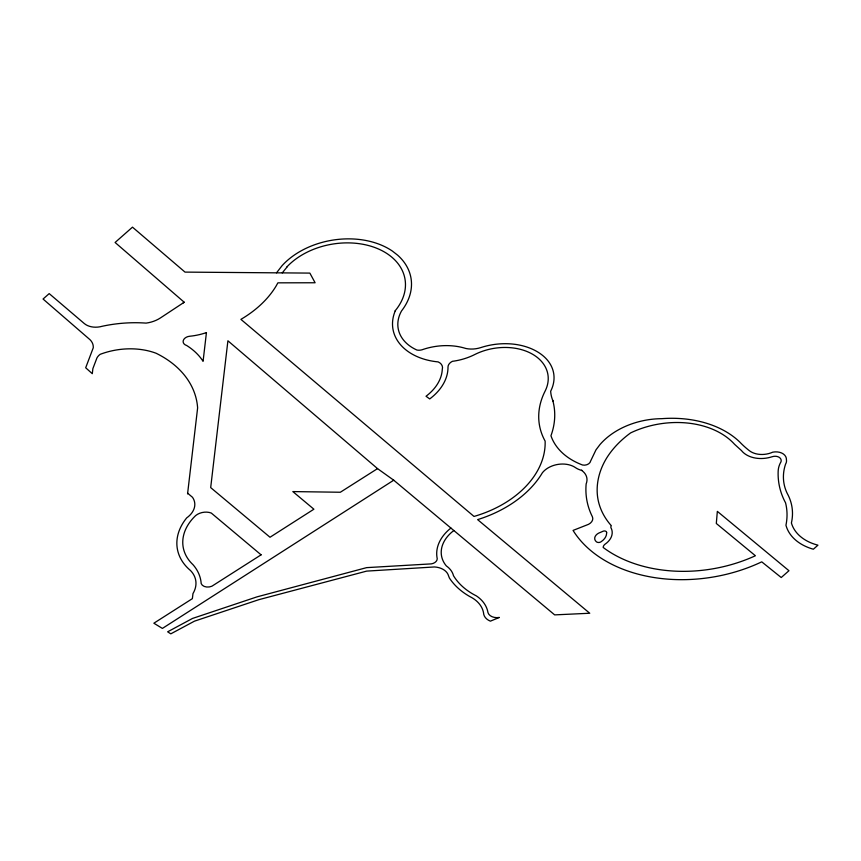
<?xml version="1.0" encoding="UTF-8"?>
<svg xmlns="http://www.w3.org/2000/svg" width="861" height="861" viewBox="0 0 861 861"><rect width="100%" height="100%" fill="white"/><g stroke="black" fill="none" stroke-linecap="round" stroke-linejoin="round"><path stroke-width="1.29" d="M187.569 493.891L197.621 407.91A111.499 78.706 -9.4 0 0 156.067 353.236A61.12 43.147 -9.4 0 0 100.156 354.334A12.646 8.933 -9.4 0 0 96.916 358.004L92.87 368.637L92.299 373.706L85.691 367.765L93.279 347.726A19.276 13.604 -9.4 0 0 90.007 339.697L43.05 299.025L49.195 293.612L84.27 323.521A16.811 11.871 -9.4 0 0 102.125 326.287A111.618 78.792 -9.4 0 1 146.058 323.112A25.905 18.285 -9.4 0 0 160.501 317.892L184.222 302.243L115.094 242.479L132.486 227.153L185.018 272.108L309.852 273.098L315.115 282.763L277.888 282.839L276.144 285.97A105.742 74.638 -9.4 0 1 240.908 319.366L474.002 516.439A99.112 69.956 -9.4 0 0 545.121 441.09A99.23 70.042 -9.4 0 1 545.078 391.163A49.088 34.644 -9.4 0 0 531.119 353.43A49.088 34.644 -9.4 0 0 475.272 354.269A51.057 36.033 -9.4 0 1 452.423 361.319A8.675 6.124 -9.4 0 0 448 367.098A57.967 40.919 -9.4 0 1 429.725 398.934L426.034 396.254A51.843 36.593 -9.4 0 0 442.285 369.337A10.687 7.545 -9.4 0 0 438.152 361.9A60.453 42.673 -9.4 0 1 395.221 310.939M276.521 272.84L281.999 265.758A71.689 50.605 -9.4 0 1 392.39 251.078L397.696 255.222A71.42 50.412 -9.4 0 1 401.549 310.918A47.742 33.697 -9.4 0 0 416.896 350.04A8.287 5.855 -9.4 0 0 423.332 349.34A52.521 37.066 -9.4 0 1 465.79 348.468A21.374 15.089 -9.4 0 0 480.815 347.586A56.342 39.778 -9.4 0 1 543.442 356.12A52.327 36.937 -9.4 0 1 550.674 391.206A55.222 38.982 -9.4 0 0 552.751 400.354L553.096 401.151M282.268 272.883L287.154 266.856M582.068 470.418L581.455 470.278A18.748 13.238 -9.4 0 1 575.557 467.684A21.008 14.831 -9.4 0 0 542.398 472.743A107.302 75.746 -9.4 0 1 477.618 519.624L589.731 613.247L554.656 614.883L393.725 480.201L162.395 628.422L153.861 623.213L192.369 598.653L192.982 593.552A34.3 24.205 -9.4 0 0 190.518 570.542A65.092 45.945 -9.4 0 1 186.708 517.87A23.893 16.865 -9.4 0 0 192.498 497.292L187.644 493.213M377.538 468.621L340.343 492.244L292.837 491.588L313.888 509.206L270.01 537.253L210.687 487.606L227.907 340.784L377.538 468.621L393.725 480.201M183.253 302.846L184.222 302.243M287.004 266.792A65.963 46.569 -9.4 0 1 376.978 248.355A65.963 46.569 -9.4 0 1 395.081 310.886M581.455 470.278A20.126 14.206 -9.4 0 1 586.158 483.904A119.83 84.582 -9.4 0 0 592.325 516.622A8.804 6.221 -9.4 0 1 586.427 525.156L573.06 530.419A135.435 95.603 -9.4 0 0 761.748 561.846L781.228 577.527L788.956 570.714L717.342 511.369L716.309 523.477L755.398 555.743A124.963 88.209 -9.4 0 1 603.174 547.456A6.328 4.466 -9.4 0 1 604.896 544.313A20.244 14.293 -9.4 0 0 611.375 528.568A4.327 3.057 -9.4 0 1 611.321 525.705A102.513 72.356 -9.4 0 1 598.955 503.491C594.23 486.551 599.159 468.298 609.19 454.231A102.513 72.356 -9.4 0 1 630.607 432.911A77.964 55.029 -9.4 0 1 734.573 444.308L741.504 450.604A25.475 17.984 -9.4 0 0 772.113 456.739A6.888 4.865 -9.4 0 1 778.914 457.169A6.888 4.865 -9.4 0 1 781.024 461.711A34.451 24.323 -9.4 0 0 778.172 470.989A120.497 85.056 -9.4 0 0 785.544 502.792A97.95 69.138 -9.4 0 1 785.953 525.221A52.08 36.765 -9.4 0 0 813.354 549.221L817.95 545.174A48.205 34.02 -9.4 0 1 791.41 522.961A81.16 57.289 -9.4 0 0 787.298 493.547A74.143 52.338 -9.4 0 1 785.587 464.09A10.999 7.76 -9.4 0 0 786.427 459.806A11.946 8.427 -9.4 0 0 772.758 452.165A19.243 13.582 -9.4 0 1 749.296 450.647A127.094 89.716 -9.4 0 1 739.814 442.08A95.937 67.718 -9.4 0 0 661.765 418.672A66.308 46.806 -9.4 0 0 599.966 444.588L595.973 449.862L590.635 461.022A5.876 4.144 -9.4 0 1 582.617 465.026A73.034 51.552 -9.4 0 1 550.954 435.741A110.359 77.899 -9.4 0 0 552.751 400.354M453.865 530.527A40.015 28.252 -9.4 0 0 446.342 565.925A28.919 20.416 -9.4 0 1 453.499 575.729A78.825 55.642 -9.4 0 0 476.434 595.93A43.254 30.533 -9.4 0 1 487.972 612.634A10.429 7.362 -9.4 0 0 499.326 617.445L490.393 621.158A15.649 11.042 -9.4 0 1 483.516 612.72A37.41 26.411 -9.4 0 0 469.966 596.651A84.97 59.979 -9.4 0 1 449.42 578.043L448.613 575.998A17.984 12.7 -9.4 0 0 434.428 566.958L366.668 571.112L258.806 599.687L194.457 621.158L170.801 633.847L167.637 631.813L192.477 618.456L257.041 596.856L366.625 567.636L431.286 563.88A6.554 4.628 -9.4 0 0 437.227 558.649A48.334 34.117 -9.4 0 1 450.906 528.062M606.628 532.485L606.618 533.433A14.777 10.429 -9.4 0 1 601.527 541.429A3.326 2.346 -9.4 0 1 596.404 541.806A7.932 5.596 -9.4 0 1 596.199 534.982A8.814 6.221 -9.4 0 1 600.3 532.453L603.292 531.14A2.486 1.754 -9.4 0 1 606.628 532.485M206.436 332.594L203.078 361.329A77.641 54.803 -9.4 0 0 186.643 345.487A6.737 4.757 -9.4 0 1 183.307 340.439A6.737 4.757 -9.4 0 1 189.657 336.253A52.564 37.109 -9.4 0 0 206.436 332.594M261.087 554.839L211.892 586.212A7.674 5.414 -9.4 0 1 201.194 583.586A60.399 42.641 -9.4 0 0 192.982 564.665A56.804 40.101 -9.4 0 1 195.673 515.567A12.463 8.793 -9.4 0 1 211.279 513.048L261.087 554.839"/></g></svg>
